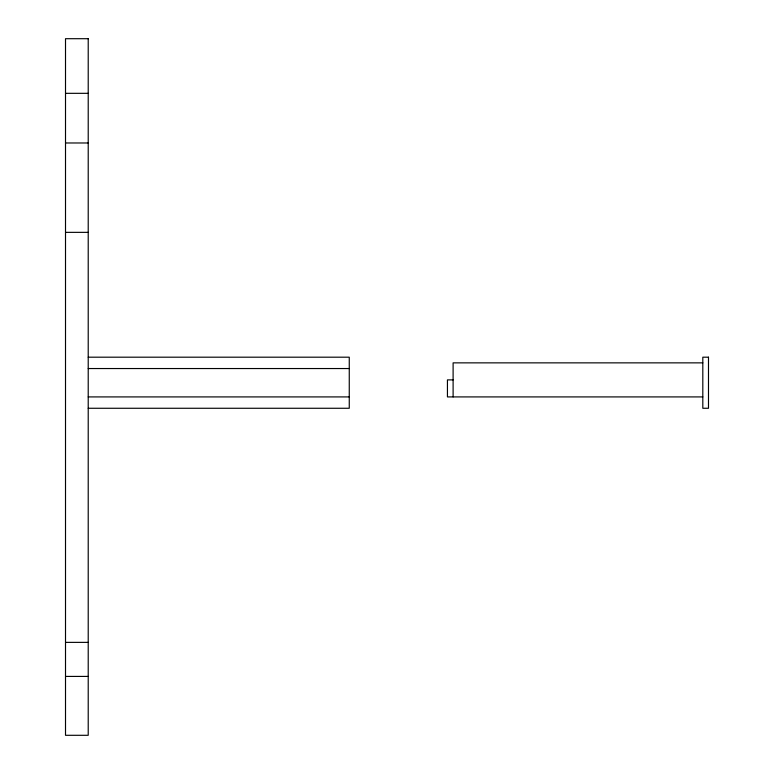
<?xml version="1.0" encoding="UTF-8"?>
<svg xmlns="http://www.w3.org/2000/svg" width="774" height="774" viewBox="0 0 774 774"><rect width="100%" height="100%" fill="white"/><g stroke="black" fill="none" stroke-linecap="round" stroke-linejoin="round"><path stroke-width="1.16" d="M65.509 93.325L88.217 93.325M65.509 142.977L88.217 142.977M65.509 232.355L88.217 232.355M88.217 357.191L349.258 357.191L349.258 408.266L88.217 408.266M702.811 362.861L453.109 362.861L453.109 396.917M88.217 368.54L349.258 368.54M453.109 379.889L447.44 379.889L447.44 396.917L702.811 396.917M88.217 396.917L349.258 396.917M65.509 642.372L88.217 642.372M65.509 676.418L88.217 676.418M88.217 38.7L65.509 38.7L65.509 735.3L88.217 735.3L88.217 38.7M708.491 357.191L702.811 357.191L702.811 408.266L708.491 408.266L708.491 357.191"/></g></svg>
